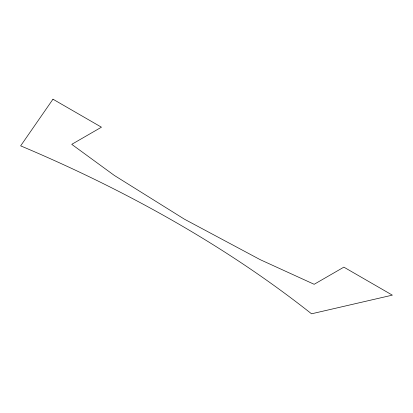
<?xml version="1.0" encoding="UTF-8"?>
<svg xmlns="http://www.w3.org/2000/svg" width="413" height="413" viewBox="0 0 413 413"><rect width="100%" height="100%" fill="white"/><g stroke="black" fill="none" stroke-linecap="round" stroke-linejoin="round"><path stroke-width="0.62" d="M52.972 99.203L20.65 145.851A1330.025 767.886 0 0 1 311.541 313.803L392.35 295.14L343.869 267.149L314.164 284.299L260.288 259.71L184.482 219.215L114.339 175.442L71.748 144.344L101.453 127.194L52.972 99.203"/></g></svg>
